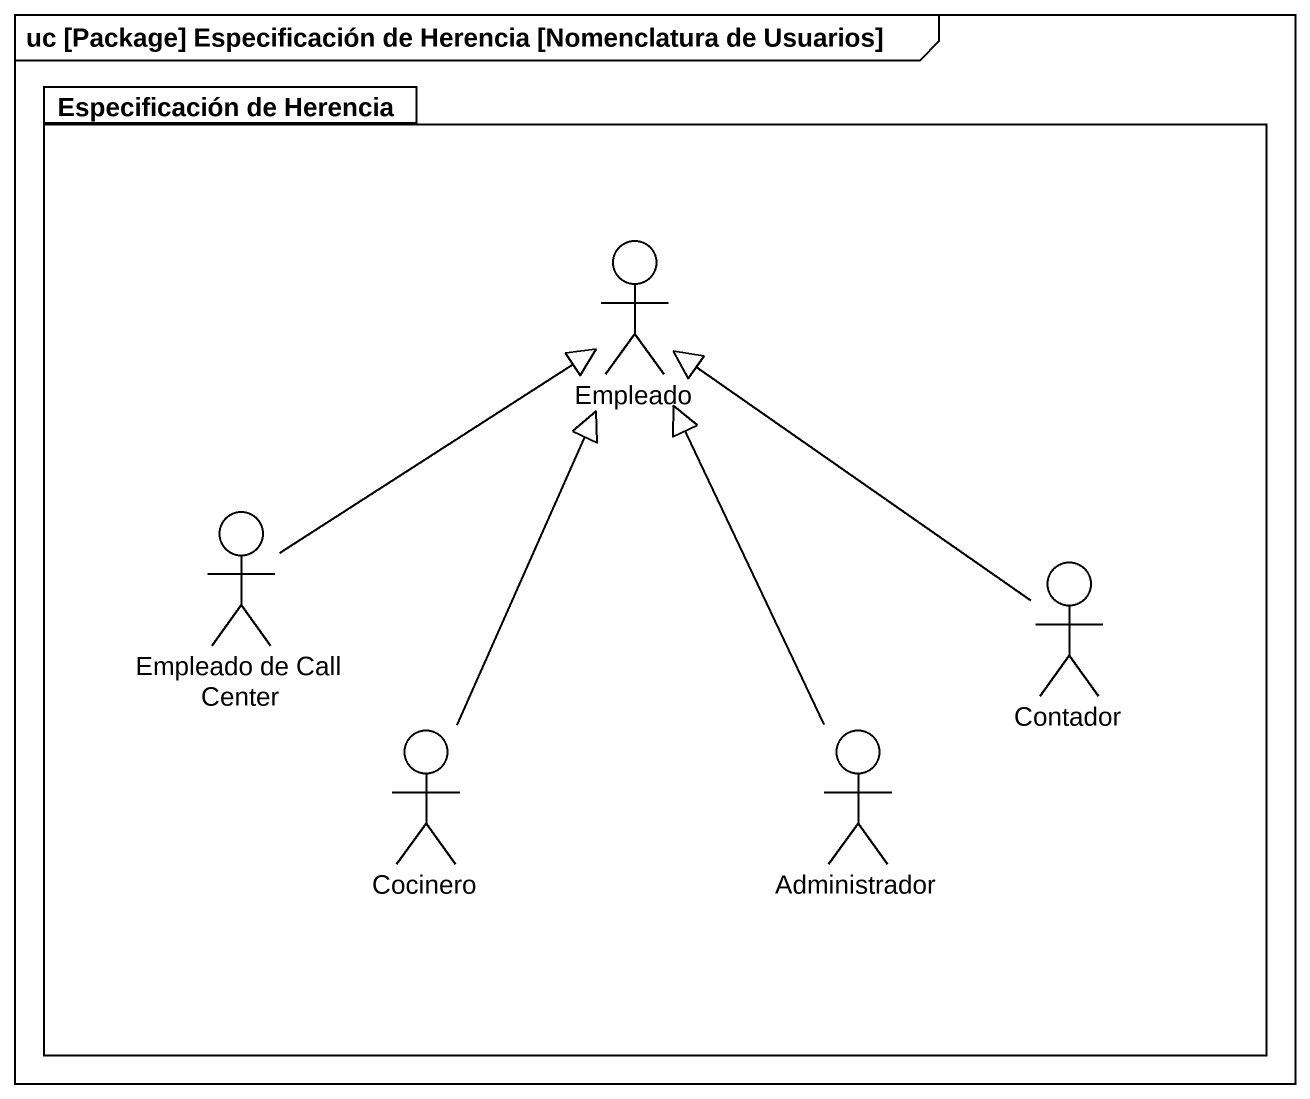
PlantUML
@startuml
mainframe uc [Package] Especificación de Herencia [Nomenclatura de Usuarios]
package "Especificación de Herencia" as Especificación_de_Herencia {
  actor Empleado
  actor "Empleado de Call Center" as Empleado_de_Call_Center
  actor Contador
  actor Cocinero
  actor Administrador
}
Empleado_de_Call_Center -up-|> Empleado
Contador -up-|> Empleado
Cocinero -up-|> Empleado
Administrador -up-|> Empleado
@enduml
